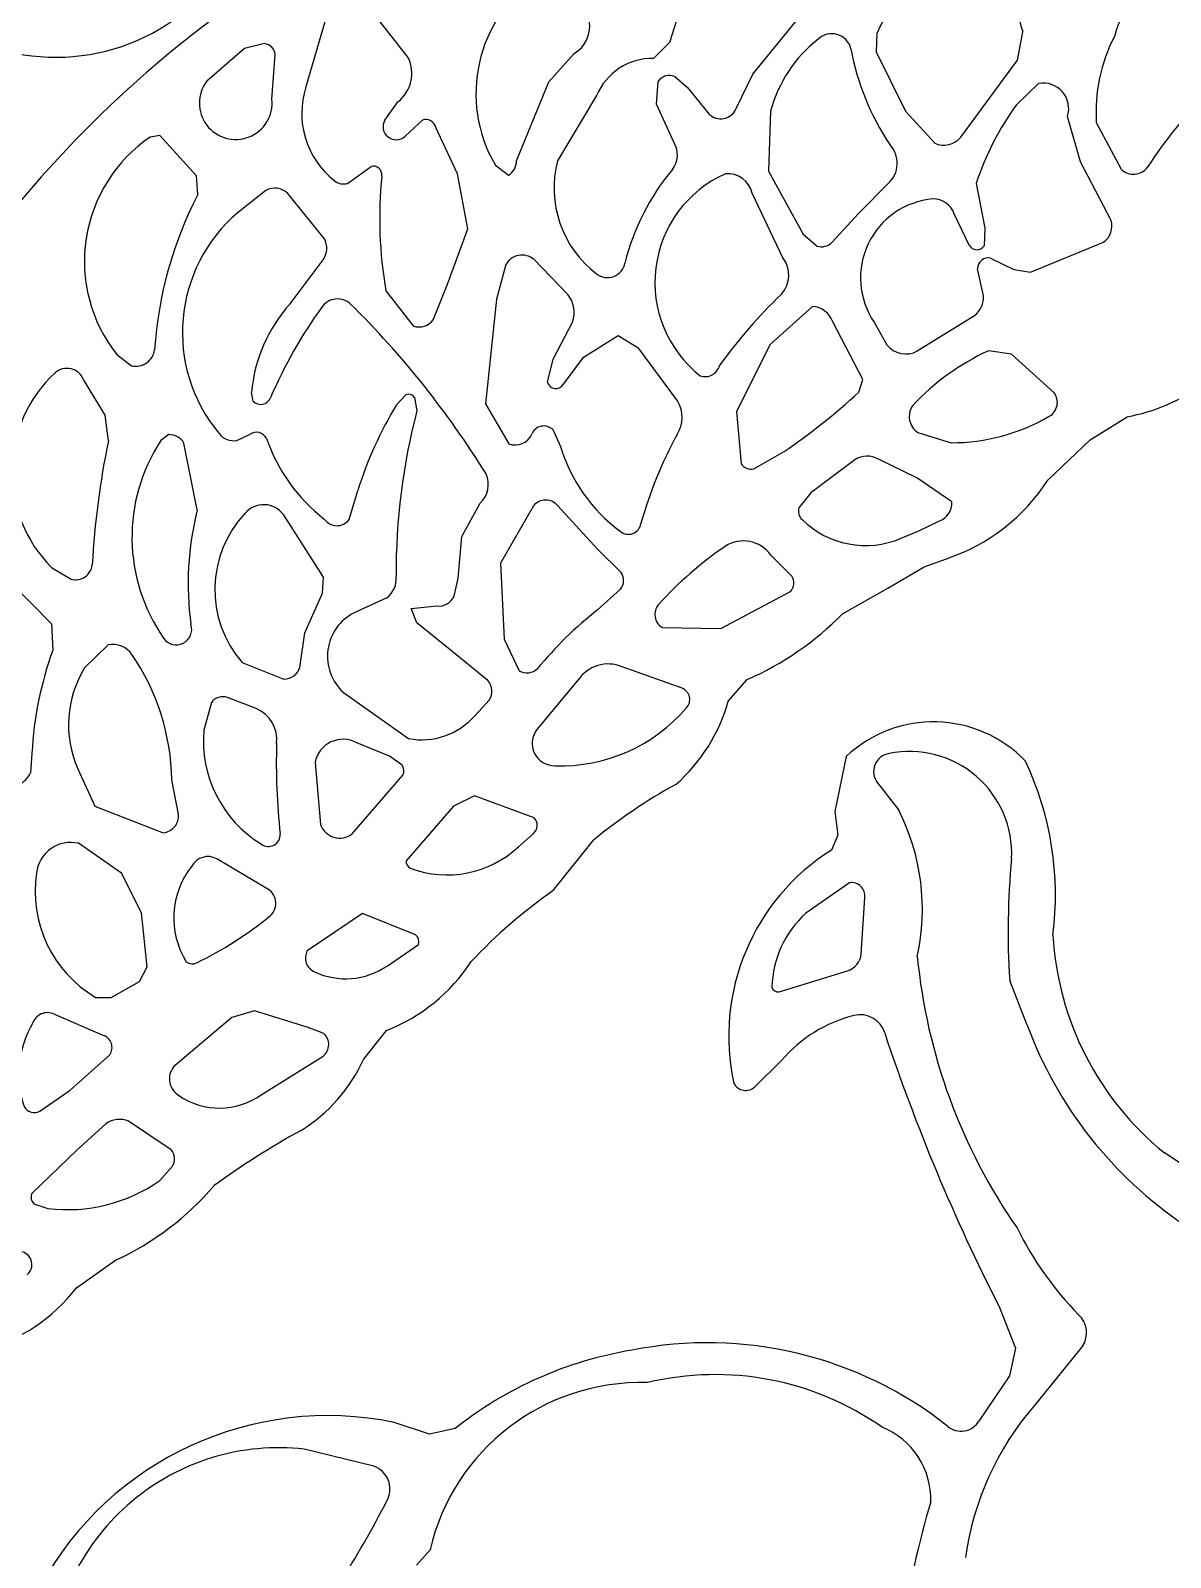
# Model space of a CAD drawing. Header units: millimetres. Extents: x 0.02 to 0.492, y 0.021 to 0.495.
# Drawn here: x 0.2027 to 0.2586, y 0.3808 to 0.4557 of the extents above; entities that cross this region are included whole.
import ezdxf

# ---------------------------------------------------------------- set-up
doc = ezdxf.new("R2010")
doc.units = ezdxf.units.MM
doc.header["$MEASUREMENT"] = 0
doc.layers.add('WHITE', color=7, linetype='Continuous')

msp = doc.modelspace()

# ---------------------------------------------------------------- linework, layer by layer
at = {"layer": 'WHITE'}
for p, q in [((0.2350079363951139, 0.4581249183615206), (0.2340327064566659, 0.455090014929059)), ((0.2172595676838831, 0.4564852983085098), (0.2162141826043927, 0.4529063218668614)), ((0.2212229251798468, 0.4543463542815375), (0.2191553149647955, 0.4570006848109652)), ((0.2381194922951661, 0.4535346964696323), (0.2403613717669614, 0.4562803706879122)), ((0.214190591145649, 0.4550334140847553), (0.213202159119252, 0.4547861274107899)), ((0.2340327064566659, 0.455090014929059), (0.2332477294533629, 0.4543058432195928)), ((0.2441974981965034, 0.4555334927773024), (0.244160515187321, 0.4546214988511446)), ((0.2510949404756775, 0.4542250257496593), (0.2513528018796981, 0.4556062559942088)), ((0.213202159119252, 0.4547861274107899), (0.2113619328904201, 0.4531965667656824)), ((0.2145464322212596, 0.4523026052734066), (0.2147018064863326, 0.4544857138514993)), ((0.2281225709951547, 0.453156103652245), (0.2293589690175232, 0.4545417155982883)), ((0.244160515187321, 0.4546214988511446), (0.2455967514812462, 0.45172654905745)), ((0.2372968710209922, 0.4518497952539242), (0.2381194922951661, 0.4535346964696323)), ((0.2483110196235072, 0.4504508700034856), (0.2510949404756775, 0.4542250257496593)), ((0.2265355453584428, 0.4492864435915936), (0.2281225709951547, 0.453156103652245)), ((0.2333937736003437, 0.4520640765944078), (0.2334742729101725, 0.4531758823042718)), ((0.2343050438884034, 0.4534224452425435), (0.2348941019337813, 0.452898851349587)), ((0.2348941019337813, 0.452898851349587), (0.2359626248746908, 0.4515844046406373)), ((0.2521252807674182, 0.45307076272506), (0.2510438686279831, 0.4520348129554159)), ((0.2200758847421242, 0.4512767348900483), (0.2207261781799152, 0.4521795839907778)), ((0.230463957211941, 0.4524823285653036), (0.228549254311995, 0.4492895128898899)), ((0.2343409227796556, 0.4499861374535863), (0.2333937736003437, 0.4520640765944078)), ((0.2219262499857939, 0.4512819522217594), (0.2210755861895378, 0.4504900732299548)), ((0.2389926929800236, 0.4517213011678572), (0.2388820903379364, 0.448783976079506)), ((0.2455967514812462, 0.45172654905745), (0.2470336494090317, 0.4501563258914392)), ((0.2541826629145468, 0.4492284486072044), (0.2535419793089618, 0.4514652948144336)), ((0.2090547277912889, 0.4505291332388616), (0.2085869492096717, 0.4504524070615083)), ((0.2108541024172898, 0.4485465268847649), (0.2090547277912889, 0.4505291332388616)), ((0.2236489873649427, 0.4486486844900747), (0.2225817264324715, 0.4509251559940443)), ((0.2549555012535572, 0.4511585321843342), (0.2561732273235572, 0.448873857821853)), ((0.2182562204382632, 0.4481815575178457), (0.2194105572037519, 0.4490120694072201)), ((0.2255030485822795, 0.4490668618736723), (0.2261493158603359, 0.4485789787596778)), ((0.2556811856865838, 0.4463668612600515), (0.2541826629145468, 0.4492284486072044)), ((0.2109153131124208, 0.4476317353802313), (0.2108541024172898, 0.4485465268847649)), ((0.2241451469730591, 0.4459595934460091), (0.2236489873649427, 0.4486486844900747)), ((0.2388820903379364, 0.448783976079506), (0.2405828359832913, 0.4456969434833375)), ((0.2142501521265844, 0.4478309394397922), (0.2129043619199505, 0.4467691522829758)), ((0.2171198926013665, 0.4454680898400301), (0.2153218289604422, 0.447676805909156)), ((0.2395979802633739, 0.4445356052082575), (0.2380884903879204, 0.4477058759809286)), ((0.2433100869945685, 0.4467198637742145), (0.2447530949793226, 0.448170061588772)), ((0.2490662870428422, 0.4481731921710551), (0.2494835536342131, 0.4459779475732896)), ((0.2419979567222392, 0.4452817707454272), (0.2433100869945685, 0.4467198637742145)), ((0.2487269843535904, 0.4451573696143559), (0.2479898041281884, 0.4466958533079133)), ((0.2231524213621833, 0.4432384742164436), (0.2241451469730591, 0.4459595934460091)), ((0.2405828359832913, 0.4456969434833375), (0.2412675841644617, 0.445097822826012)), ((0.2494835536342131, 0.4459779475732896), (0.2494577248049566, 0.4451173937985822)), ((0.2517363316711386, 0.4438300918713519), (0.2553070799187864, 0.4452911209680665)), ((0.2497692239925523, 0.4445189973603274), (0.2509180902622297, 0.4439661139164285)), ((0.2154378940071475, 0.4422740360025678), (0.2170590781483093, 0.4444308434058949)), ((0.2260216487711897, 0.4442016463627102), (0.2255534832614388, 0.4424997944780295)), ((0.2290511306197115, 0.4427409539196123), (0.2273831480600526, 0.4444607597056905)), ((0.2494260508477082, 0.4426723303835273), (0.2491363326150791, 0.4439888808875938)), ((0.2509180902622297, 0.4439661139164285), (0.2517363316711386, 0.4438300918713519)), ((0.2224715686475046, 0.4415180816353552), (0.2231524213621833, 0.4432384742164436)), ((0.2201356538361372, 0.4429084741833924), (0.2214720514903067, 0.4411972905596075)), ((0.2255534832614388, 0.4424997944780295), (0.2250204883381721, 0.4373755036576552)), ((0.2410505817702636, 0.4421531498028993), (0.2389745179978207, 0.4402909199671464)), ((0.2461825861088895, 0.4399696545368812), (0.2489835650764194, 0.4417071186338004)), ((0.2283387044376775, 0.4395581779157577), (0.2292765422343303, 0.4413746984155369)), ((0.2435119828196802, 0.43856799048792), (0.2420339503573075, 0.4413977071995342)), ((0.2440647488720007, 0.4413717927039097), (0.2446905245520329, 0.4402749705842719)), ((0.2315248750065911, 0.4407109667540922), (0.2297705639081666, 0.4396204230502708)), ((0.2325302760913667, 0.4400867723462896), (0.2315248750065911, 0.4407109667540922)), ((0.2344282865371111, 0.4375173136975737), (0.2325302760913667, 0.4400867723462896)), ((0.2389745179978207, 0.4402909199671464), (0.2373142370049044, 0.4369984708749718)), ((0.2069431113353635, 0.4397936333772858), (0.2076712299689912, 0.4392421505968501)), ((0.228052897288704, 0.4384416821091249), (0.2283387044376775, 0.4395581779157577)), ((0.2297705639081666, 0.4396204230502708), (0.2288340576619176, 0.4383486226198317)), ((0.2507932755345129, 0.4398122976850883), (0.2496654736455177, 0.4399800780941517)), ((0.2528857292318709, 0.4379169776235132), (0.2507932755345129, 0.4398122976850883)), ((0.2063686032830845, 0.4368287341524691), (0.2053173884155417, 0.4385730427805039)), ((0.2433157706236378, 0.4379411793075418), (0.2435119828196802, 0.43856799048792)), ((0.2136277174055455, 0.4375080886194839), (0.2135543641347894, 0.4379235259839308)), ((0.2206618588584545, 0.4373348157131434), (0.2211078067731338, 0.4378120839152447)), ((0.2215428348410157, 0.4376915270712509), (0.2216561679692256, 0.4370403048929909)), ((0.2250204883381721, 0.4373755036576552), (0.2261691107081172, 0.4354206970466572)), ((0.2065335026941592, 0.4355642553017386), (0.2063686032830845, 0.4368287341524691)), ((0.2373142370049044, 0.4369984708749718), (0.2375410476907646, 0.4344337385322946)), ((0.2546510050412256, 0.4356160736618696), (0.2564727311745836, 0.4367452546662032)), ((0.2095033713628046, 0.4358709895593472), (0.2090967664981615, 0.4355719907854364)), ((0.2128306377742949, 0.4355843694559289), (0.2134843652842683, 0.4358905067335459)), ((0.2283180545479503, 0.4361101046494114), (0.2286942835262574, 0.4352882901941607)), ((0.2462138815934333, 0.4359666619811935), (0.2478343720828485, 0.4354684317624541)), ((0.2525837423732543, 0.4336345494584042), (0.2546510050412256, 0.4356160736618696)), ((0.2108839967431282, 0.4321749094490462), (0.2102382272983484, 0.4354478238397805)), ((0.2381632821267075, 0.4341910342458645), (0.2396530530387607, 0.4350369609779535)), ((0.2431220627305063, 0.4346315827644915), (0.2409665449325173, 0.4330205905597919)), ((0.2461620470247006, 0.4337561842044886), (0.2442736308836156, 0.4346563270001108)), ((0.2478705142530302, 0.4325731564880478), (0.2461620470247006, 0.4337561842044886)), ((0.218327371843071, 0.4316999162169616), (0.2187526771552629, 0.4331223689800492)), ((0.2409665449325173, 0.4330205905597919), (0.2403748446765833, 0.4322762536743153)), ((0.2170821223933286, 0.4288868154123638), (0.2151115157977482, 0.4319481772284759)), ((0.2238650701486984, 0.4308791963367664), (0.2247625324072199, 0.4325111308658177)), ((0.2273682868040063, 0.4323789379535204), (0.2257454721637975, 0.4295640183025782)), ((0.2305122277660487, 0.430245450638476), (0.2285641697335482, 0.4323782051530966)), ((0.245385102628509, 0.4307889778902723), (0.2462273926900811, 0.4311410752308479)), ((0.2462273926900811, 0.4311410752308479), (0.2472327063758124, 0.431632471595383)), ((0.2236827461827043, 0.4288301092299249), (0.2238650701486984, 0.4308791963367664)), ((0.2257454721637975, 0.4295640183025782), (0.2259263625355554, 0.4258425773621084)), ((0.231650211610012, 0.4291310325691775), (0.2305122277660487, 0.430245450638476)), ((0.2400245605357549, 0.4289288643272043), (0.2389995584990648, 0.4299589656623981)), ((0.2465216467045868, 0.4293839837207247), (0.247616379539426, 0.4297862282547235)), ((0.2037480716650967, 0.429356414398158), (0.2047111455167825, 0.4287800335273723)), ((0.2170346699452985, 0.4281002035225631), (0.2170821223933286, 0.4288868154123638)), ((0.2234777034213526, 0.4279506128861688), (0.2236827461827043, 0.4288301092299249)), ((0.2447361298580827, 0.4283383310102848), (0.2465216467045868, 0.4293839837207247)), ((0.2017321509092619, 0.4286392809940198), (0.2037382157303017, 0.4265865413051261)), ((0.2161562854687892, 0.4261524710688037), (0.2170346699452985, 0.4281002035225631)), ((0.2305122537243784, 0.4272801706949856), (0.2316317723250924, 0.428289860299515)), ((0.2365492314036699, 0.4263662585731938), (0.2399685447410101, 0.4281825413775819)), ((0.2425092664436009, 0.4270827465237498), (0.2447361298580827, 0.4283383310102848)), ((0.2201851701350954, 0.4278657342813266), (0.2185859095664688, 0.4271395087969485)), ((0.221376421720031, 0.4273506124496395), (0.2226333929934588, 0.4274736541411821)), ((0.2216490681927225, 0.4266454740583085), (0.221376421720031, 0.4273506124496395)), ((0.2037382157303017, 0.4265865413051261), (0.2038104637833275, 0.4253006303456734)), ((0.2237095030785564, 0.424982031519103), (0.2216490681927225, 0.4266454740583085)), ((0.2159190777730103, 0.4244585957163607), (0.2161562854687892, 0.4261524710688037)), ((0.2259263625355554, 0.4258425773621084), (0.2266636113696707, 0.4242971143791229)), ((0.2336771417631158, 0.4264117791131216), (0.2365492314036699, 0.4263662585731938)), ((0.2065272205784497, 0.4255701866651559), (0.2053703297979803, 0.4244335901062598)), ((0.2130871892492087, 0.4246947151245238), (0.2151390107161681, 0.4238851940982463)), ((0.2251270017751201, 0.4238160463123428), (0.2237095030785564, 0.424982031519103)), ((0.2346643356995698, 0.4234334476398274), (0.231721121727592, 0.4244883055373126)), ((0.2295508786291712, 0.4238265615044505), (0.2275387285138601, 0.4214157706257282)), ((0.2369120642724966, 0.422801194599326), (0.2378427285480617, 0.423865163391651)), ((0.2137851002102239, 0.4224509837930492), (0.2123730614274179, 0.4229881883873078)), ((0.2180561560342767, 0.423225722689943), (0.2212385458668084, 0.4209692614454503)), ((0.2245087123448857, 0.4221089878786443), (0.2251993544789327, 0.4228567378823687)), ((0.211579915522348, 0.4227404815749196), (0.2112110881625161, 0.4213849818077761)), ((0.2203190939797115, 0.4201028289057172), (0.2187083244955429, 0.4207614152388169)), ((0.2027866442267056, 0.4202577253464942), (0.2027181755919433, 0.4192867601348063)), ((0.2209276874874672, 0.4196675842639667), (0.2203190939797115, 0.4201028289057172)), ((0.2426941257232298, 0.420084733271809), (0.2421434726230122, 0.4173929103029096)), ((0.2050313424081278, 0.4194929693370967), (0.2058668735676164, 0.4176647374061582)), ((0.216667592091554, 0.4198059416854837), (0.2169307820926918, 0.4167589154218362)), ((0.2184752093735875, 0.4162958246474067), (0.2209734855378628, 0.4191815275827218)), ((0.2099698839052053, 0.4172677989603316), (0.2096408940790093, 0.4189475569046224)), ((0.2442327727053492, 0.41879670122898), (0.2452776468899443, 0.4174542509391096)), ((0.2058668735676164, 0.4176647374061582), (0.2092140372458559, 0.4163487553871425)), ((0.2234433243876102, 0.4176580611543018), (0.2211305190867982, 0.4149858430072201)), ((0.2244752384101615, 0.4181664403927272), (0.2234433243876102, 0.4176580611543018)), ((0.2273963970648436, 0.4170873851540923), (0.2244752384101615, 0.4181664403927272)), ((0.2421434726230122, 0.4173929103029096), (0.2422922219938211, 0.4162338768156091)), ((0.2266394562997484, 0.4156692285700594), (0.2273647067217509, 0.4163162451815777)), ((0.2422922219938211, 0.4162338768156091), (0.2419758008329272, 0.4155039004370989)), ((0.2071793818098911, 0.4143692612472457), (0.2050612280590314, 0.4158372226211071)), ((0.2283381869611483, 0.413526239142897), (0.2303137747656587, 0.4159967960837926)), ((0.2142625231971763, 0.4136450864740587), (0.2118414824373827, 0.4150820625231044)), ((0.2081511636227957, 0.4124246435192313), (0.2071793818098911, 0.4143692612472457)), ((0.2428606714489072, 0.413907431107306), (0.2407136614422112, 0.4124123637506641)), ((0.2434368924246019, 0.4104103829864863), (0.2436045732120967, 0.4131700629378229)), ((0.2084420312036857, 0.4097847986278812), (0.2081511636227957, 0.4124246435192313)), ((0.2189821722214163, 0.4123931834396665), (0.2162837508767315, 0.4105679971876089)), ((0.221590989808148, 0.4113560425291067), (0.2189821722214163, 0.4123931834396665)), ((0.2201913156129943, 0.4098240899274082), (0.2217277802801194, 0.4108833577573818)), ((0.2080613648478026, 0.4090650110720714), (0.2084420312036857, 0.4097847986278812)), ((0.2394179255508963, 0.4085629020768264), (0.2427598678834329, 0.4095890393201596)), ((0.2066635910048455, 0.4082787602953181), (0.2080613648478026, 0.4090650110720714)), ((0.2515658486509175, 0.406932810484726), (0.2507116045394663, 0.4091137442983599)), ((0.2059073236810814, 0.4082864215543141), (0.2066635910048455, 0.4082787602953181)), ((0.2062850229942252, 0.4064267616303573), (0.2039420599546353, 0.4074255079478063)), ((0.2125874183337011, 0.4073006234041293), (0.2097296871708515, 0.4048805382757081)), ((0.2136877748696933, 0.4076356226484555), (0.2125874183337011, 0.4073006234041293)), ((0.2163255292956561, 0.4068110496751452), (0.2136877748696933, 0.4076356226484555)), ((0.2170929307869054, 0.4065159255937847), (0.2163255292956561, 0.4068110496751452)), ((0.2190300351236594, 0.4052492737878957), (0.220158657931026, 0.4066589066556131)), ((0.2046638623648694, 0.4037417694019551), (0.2066032048619587, 0.4054747828256047)), ((0.2140265016312683, 0.4035134901712445), (0.2170611075088079, 0.4054112957946102)), ((0.2382095054238119, 0.4038933334587978), (0.2395210907678712, 0.4051900447282076)), ((0.2031688154303064, 0.4027032458621033), (0.2046638623648694, 0.4037417694019551)), ((0.2064098520998846, 0.4020895957168334), (0.2049949619475691, 0.4007921400919677)), ((0.2096084017792864, 0.4008221483321837), (0.2075261439123735, 0.4022143067265936)), ((0.2049949619475691, 0.4007921400919677), (0.2027709303387775, 0.3986532950685233)), ((0.2599421197578614, 0.3995805610223355), (0.2582925148905316, 0.4006626011381667)), ((0.2090600831860267, 0.3993181356994877), (0.2096742749204109, 0.4000102479733429)), ((0.2028817001436976, 0.3981735484284971), (0.203572915986078, 0.3979406438915031)), ((0.2049666399309295, 0.3940500918886282), (0.2068895987163968, 0.3954036902361139)), ((0.2501886952621372, 0.3931394195875276), (0.2509974368672449, 0.3910890944739877)), ((0.2509974368672449, 0.3910890944739877), (0.2507039567752508, 0.3897364786986829)), ((0.2542865245554226, 0.3911886540635596), (0.2519097513560466, 0.3882723752461918)), ((0.2507039567752508, 0.3897364786986829), (0.249199766899433, 0.3875191510072499)), ((0.2222680322712475, 0.3868752077218922), (0.2205376519808586, 0.3874580796702156)), ((0.2235310250776289, 0.3871539050145815), (0.2222680322712475, 0.3868752077218922)), ((0.2195492354650985, 0.3853064066765174), (0.2161294019931099, 0.3861521541988016)), ((0.2223012077563718, 0.3812191801032387), (0.2216323752468732, 0.3804675370707285))]:
    msp.add_line(p, q, dxfattribs=at)
for centre, radius, start, end in [((0.2541644825495776, 0.4509748939897829), 0.01096, 119.731660905942, 155.4220689059421), ((0.2624031532018684, 0.4591641509696976), 0.011609, 177.6170639059419, 197.8470639059419), ((0.2609258056473397, 0.4539460064680444), 0.005285465996126, 112.8347902258425, 164.2327453443683), ((0.2314828551717978, 0.4525778739285555), 0.0069343559540581, 124.2832651662581, 210.4191019059418), ((0.2039661523741152, 0.4643581572470372), 0.009996755241678, 239.4134549059419, 314.9783624593318), ((0.2452904922224081, 0.4112631202264954), 0.056161475464375, 126.1487883442138, 145.8386956253618), ((0.2285971062297989, 0.4558673875383553), 0.001529, 299.8859539059414, 8.047163905940208), ((0.214100765911209, 0.4544371419763537), 0.000603, 4.62020190594427, 81.43311190594173), ((0.2454456719367828, 0.4499883268464642), 0.006681626853917, 128.1893891349077, 164.9676649059421), ((0.2419901858106197, 0.4545510236105326), 0.0009648131013518, 13.48562760192163, 134.4391754386808), ((0.2631656187320756, 0.4516450478124717), 0.0082245198320325, 152.9739925888609, 183.3912709059422), ((0.2196419254780879, 0.4535684828634753), 0.001762, 307.9776039059422, 26.19775690594251), ((0.2332045481142325, 0.4513351570409548), 0.002971, 89.1672179059424, 157.2865229059428), ((0.2553386995033743, 0.4570706756323233), 0.012620659353526, 190.4756395845481, 213.6108349828598), ((0.2127748059214434, 0.4521106046124713), 0.001782, 142.4534079059422, 6.185310905941763), ((0.2202245189418469, 0.4516148162313118), 0.0042131679703238, 162.1491459059417, 231.4391539435574), ((0.2340449941221275, 0.4527757744460328), 0.000697, 68.0931529059416, 144.9673709059398), ((0.2523600543979138, 0.451850135696675), 0.001243, 341.9644819059421, 100.8872319059416), ((0.276682951125392, 0.4365131782667427), 0.0229015830804794, 134.5157200567681, 147.0542169587837), ((0.2621835842409623, 0.443892851271525), 0.013798, 143.8371199059421, 161.9278369059418), ((0.2206381172110626, 0.4509626797183485), 0.000644, 150.8128869059394, 312.7889399059409), ((0.2220891847474133, 0.4508007908523041), 0.000508, 14.17079890594092, 108.707544905939), ((0.2365435875198142, 0.4521502698233189), 0.000811, 224.2457709059412, 338.2536139059404), ((0.2127316207147134, 0.4443570531656877), 0.007371, 124.2146149059418, 218.2507749059418), ((0.2333113851757357, 0.4495619061039868), 0.0011135169131486, 320.9091047417535, 22.3946039059437), ((0.2438684533393762, 0.4491633720030361), 0.0013301339820532, 311.6882399059433, 43.8302347340728), ((0.2474894612869606, 0.4510966771725777), 0.001045, 244.139366905941, 321.8299669059411), ((0.2195206397856892, 0.4486099435194233), 0.0004169213408814, 351.8782326045461, 105.3097279059446), ((0.2257126047694018, 0.4492765548652428), 0.000823, 302.0482449059405, 0.6884519059421824), ((0.233670238041792, 0.4479553857944052), 0.0052919154819169, 165.3977919059423, 232.6578506098591), ((0.2180491812963143, 0.4488290508562534), 0.0006797888124862, 228.4460187885887, 287.7319299059404), ((0.2408018236657234, 0.4464742231675184), 0.0209715316856708, 174.3166616429113, 189.7894509059419), ((0.2430405474299661, 0.4414844893324954), 0.0115317591636871, 140.2407624293766, 165.9931648765605), ((0.2391502282998114, 0.4433271264339461), 0.0058293442687577, 114.0195800555476, 231.7707430134529), ((0.2368747500371327, 0.4474050068662764), 0.0012504750550419, 13.9221829059415, 94.46499009772215), ((0.2567771930639957, 0.44949031394263), 0.000863013768411, 225.58637190594, 322.7631022750894), ((0.2282314717274583, 0.4387138480509707), 0.019477629824969, 152.7513609059419, 176.1408049193201), ((0.2146886720506042, 0.4470772257831309), 0.000872, 43.43978690594128, 120.1913739059421), ((0.2178894111377887, 0.4408684197069562), 0.0077245945290331, 130.1917489059418, 219.8599163613197), ((0.2472896252721266, 0.4435468797334436), 0.0038898369351601, 95.07181315732888, 213.998539905942), ((0.2469405888510875, 0.4463001422790653), 0.0011213562841729, 20.66394290594231, 89.73644121823537), ((0.2547571313108614, 0.4460852950853993), 0.000966, 304.7017739059429, 16.94636490594381), ((0.2162388257078675, 0.4449993413689074), 0.000998, 325.2750669059441, 28.01403590594135), ((0.2414648316771319, 0.4458566043615974), 0.000784, 255.4283079059407, 312.844145905941), ((0.226810641716769, 0.4437624435259409), 0.000903, 50.65378790594281, 150.8969509059414), ((0.2384850985244415, 0.4436898373045385), 0.0013977943739373, 318.0819632809844, 37.23410890594258), ((0.2491041627755216, 0.4453532303761985), 0.000425, 207.4418959059425, 326.2955119059471), ((0.2496589922634101, 0.4440077459878203), 0.000523, 77.83262990594177, 182.0671609059379), ((0.23099596825105, 0.4444339987943063), 0.0008702309743036, 232.008537583872, 349.5132162056371), ((0.2209330622095291, 0.4373119454726063), 0.007404, 137.9182299059421, 175.2618919059418), ((0.217767001583133, 0.4415604798242111), 0.0009550068736499, 47.77038975279798, 144.0795959185699), ((0.1865856557696416, 0.4101048841888106), 0.0452455337307841, 31.79297684853216, 45.30402551098747), ((0.2279575809415277, 0.4418588121501988), 0.001405, 339.8447599059423, 38.89233290594228), ((0.2570989379335468, 0.4244575880027427), 0.0253706288710257, 133.8426666982172, 144.3334837534365), ((0.2483477765488293, 0.4425826167481244), 0.001082, 305.9872299059405, 4.756118905940449), ((0.2365314936310019, 0.4281273307568991), 0.0240321597804749, 144.3890273840057, 156.61932586577), ((0.2217725683827602, 0.4419784810596459), 0.000837, 248.9587189059412, 326.6289359059402), ((0.2409689310173464, 0.4410291114785758), 0.001127, 19.09037790594179, 85.8453009059403), ((0.2078841693064222, 0.4401380189755837), 0.0009208275155752, 256.6294539059431, 352.9364650316055), ((0.2456141020782323, 0.4409899730689524), 0.001168, 217.7458249059415, 299.1249469059424), ((0.2548866002402349, 0.4288476062343824), 0.0122960193813534, 115.1265659059418, 136.5857091031821), ((0.2084275331813288, 0.4340437853267595), 0.006623353101277, 132.8678301865789, 225.0483809059422), ((0.2045013863625789, 0.4382286318584268), 0.0008857077586233, 22.88320490594525, 130.8892124421878), ((0.2357772539604258, 0.439446150212464), 0.0007364700440181, 251.4512246701029, 344.5819576141753), ((0.2212542333089845, 0.4374952870251104), 0.000349, 34.21448090594997, 114.8068289059451), ((0.228462203020207, 0.4385523384155822), 0.000424, 195.1283299059403, 331.2844339059374), ((0.2207058954877386, 0.4626943441827462), 0.033525, 304.4137519059419, 312.4089979059419), ((0.2522673338632593, 0.437443088831805), 0.0007790914059512, 299.3535731796824, 37.46367090593888), ((0.2549738539210616, 0.4452355795256156), 0.0086216152337878, 280.0118059059421, 306.6247879971287), ((0.2139992760229566, 0.4378616591587327), 0.0005129014841049, 223.5789709059438, 337.3587202781043), ((0.2372548548061981, 0.4272756059291611), 0.019404, 148.7744039059419, 162.463252905942), ((0.2518479935774118, 0.42912021791229), 0.0312133643066075, 165.301047905942, 180.3512156945764), ((0.2331103927298817, 0.4367101737207603), 0.0015454187229692, 327.0135799934531, 31.48525690594107), ((0.246734478713982, 0.4367590011375562), 0.0009480626037499, 145.3321980228889, 236.6935559059424), ((0.2278739599813882, 0.4356577042494997), 0.0006339448760659, 45.5308179059388, 158.9777773612539), ((0.2478479402492299, 0.4450126694481341), 0.0095442473299833, 269.918547905942, 300.2024700354436), ((0.2474138709159512, 0.4271476255334319), 0.0417378025608206, 168.3662539059419, 176.7880085398798), ((0.2163596954478241, 0.4308375449206508), 0.0086697816912787, 146.9010959059417, 214.8111632046599), ((0.2094934112713396, 0.4350040467719742), 0.000867, 30.78737590594104, 89.34177190594312), ((0.2126615275127265, 0.4364466649736882), 0.0008787217082304, 217.0170358175171, 281.0958159059426), ((0.2137907091328312, 0.4354352904126584), 0.0005486970497048, 26.18126985830657, 123.939103905944), ((0.2223805894614179, 0.4384946297668045), 0.0085735660540252, 199.1836360138535, 232.1218987564902), ((0.2264874502731748, 0.4362238350855251), 0.0008639275364043, 248.3781269059417, 336.9169470296729), ((0.2527480633516151, 0.4258802906645043), 0.020884827735903, 151.4278124732347, 164.3506401859016), ((0.2363448325284931, 0.4375717924329039), 0.0079840642851843, 196.6190809059418, 233.7436000727204), ((0.2437166562208661, 0.4337685864833746), 0.001048, 57.89554990594377, 124.5663489059447), ((0.2380337428420722, 0.4347779078044239), 0.000601, 214.9359959059426, 282.4471849059423), ((0.2238692251778554, 0.4334288849267819), 0.001280730386323, 314.2266329059411, 23.64602430379948), ((0.2446008916594326, 0.4388086448847408), 0.009513, 288.4807489059418, 327.0506559059421), ((0.2279659232660788, 0.4318808268622953), 0.000778, 39.73991890594362, 140.1898629059408), ((0.2469559252822783, 0.4325067033874508), 0.000917, 287.5677459059413, 4.155749905943283), ((0.2255661839754364, 0.4285573204317683), 0.0151212953222429, 166.1584269059419, 187.6024191766302), ((0.2172056125863289, 0.4282722438833134), 0.0054552839342882, 136.6354373361547, 220.9796919059422), ((0.2141477189079528, 0.4312369764136525), 0.001197794241005, 36.42419690594092, 139.3004431823018), ((0.2409138286682947, 0.4321202982260524), 0.0005610934371065, 163.8621579059474, 227.5026575844315), ((0.2177317923080202, 0.4321472669402648), 0.0007448742526166, 214.3147211514191, 323.0891149059399), ((0.2320279681151534, 0.4315965468552691), 0.0006150267456769, 228.8250838014402, 352.2831021081667), ((0.2436424132753318, 0.4348551737832178), 0.0044239027138358, 225.374932099188, 293.1989949059418), ((0.2468901574081207, 0.4155038078810818), 0.0180047231032748, 124.1762662860245, 138.0615244130274), ((0.2376581108125735, 0.4290192058044428), 0.0016378737699276, 35.01341290594218, 122.5792866171827), ((0.2049222562655007, 0.4295769305100589), 0.0008243861651189, 255.1622709059404, 353.6823145120463), ((0.219468691177925, 0.4287958596302278), 0.0011740848609605, 307.6071919059428, 6.505669374478825), ((0.2311145272337687, 0.4287219870349777), 0.000674, 320.1233009059417, 37.36514690594194), ((0.2395365417728892, 0.4285902292919658), 0.000594, 316.6586589059372, 34.75668690593846), ((0.2227382503829046, 0.4282738128303673), 0.000807, 262.534174905941, 336.390835905939), ((0.2340659426971375, 0.4270509739627907), 0.0007481552125994, 139.4916702395988, 238.6892439059401), ((0.2098614940526108, 0.4263187272618262), 0.0007548381114359, 214.775507755527, 18.38467869293461), ((0.2196674376876855, 0.42500037207317), 0.002397, 116.8207469059419, 227.7623209059414), ((0.2420460078732481, 0.4125606459596777), 0.01870005062025, 128.0811269059418, 140.7249319804863), ((0.231995662193273, 0.4373380912116424), 0.014687, 293.460183905942, 315.7124299059419), ((0.2202652820270188, 0.4193345624976611), 0.017503, 160.0707379059421, 176.976638905942), ((0.2067265934391459, 0.4243979198511384), 0.0011891000886506, 35.91410343314767, 99.65220190594127), ((0.1984216539844498, 0.4187702907744424), 0.0112206404264765, 0.9052089059417405, 34.31235348694476), ((0.2099006805065255, 0.4216408125537892), 0.005322, 148.3478509059421, 203.8020609059418), ((0.2151495808429501, 0.424688124526378), 0.000803, 269.2457769059436, 343.3909869059455), ((0.2270494748549835, 0.4249492114360637), 0.0007577078599095, 239.3860479059418, 313.3914371564455), ((0.2310334036102297, 0.4228541168116595), 0.001773, 67.1771079059414, 146.7376029059425), ((0.2245623366173551, 0.4232910755897246), 0.000771, 325.7126719059419, 42.91368990594671), ((0.2121503262859046, 0.4223077142461863), 0.000716, 71.87551490594305, 142.8126209059421), ((0.2344342511199746, 0.4228838301154153), 0.0005958341521836, 317.6833235513134, 67.28451190594087), ((0.2130967914575979, 0.4209041894879847), 0.0016930273362003, 353.9905802351569, 66.0113909059407), ((0.2218851099690218, 0.4243754387546532), 0.003467, 259.2519299059419, 319.177255905942), ((0.228689265468385, 0.4277696903941303), 0.0081371690296623, 268.1404538286022, 319.4784782773312), ((0.2287495089987848, 0.4250862674108842), 0.0084763710602193, 311.2802305701073, 344.3606349059419), ((0.2171603141699472, 0.4208778587903941), 0.0059708009380864, 175.1277799059421, 238.4199003141782), ((0.2284073978596093, 0.4207382852675731), 0.0011016228223666, 142.0489159059427, 270.9268904483577), ((0.2469760267214462, 0.4155598893360793), 0.0062296780656176, 43.67395813673014, 133.419838905942), ((0.2460431098535982, 0.4197248528139021), 0.0312786511220345, 178.164071341031, 186.2992811360594), ((0.2180353157522562, 0.419541780772487), 0.001393, 61.10956590594346, 169.0685429059425), ((0.2449354223144664, 0.419351354230957), 0.0008951851349273, 98.4661684315257, 218.2866279059429), ((0.2458031953333411, 0.4153284123723026), 0.0050091168080255, 357.25937741867, 101.5106192159496), ((0.2375565517011616, 0.4132924425874205), 0.0153970839529312, 352.7049182296362, 25.25600511784684), ((0.2018026341631783, 0.4196712505666964), 0.000993, 235.3083619059418, 337.2195609059416), ((0.2205333428770342, 0.4193852416915084), 0.000485, 335.163575905944, 35.60187890593993), ((0.2468417564535543, 0.3958597006180184), 0.026051425920151, 118.673723768711, 129.378220905942), ((0.2091328879233553, 0.4171858311229381), 0.000841, 275.5371689059405, 5.593196905937636), ((0.2270443409269106, 0.4167156319083181), 0.000512, 308.7346449059414, 46.55881190594472), ((0.2356570859545494, 0.4126012714478017), 0.0107752773817986, 347.6411092450552, 26.7681269059418), ((0.2143742082435711, 0.4162606341024755), 0.0005799988728001, 234.0209608440833, 3.189229215014382), ((0.217872930792314, 0.4170941106303346), 0.001, 199.5844089059437, 307.0332639059413), ((0.2046880139459381, 0.4141883147068461), 0.0016906170719369, 77.24655090594045, 172.887199890449), ((0.2231375034583132, 0.4194327419280293), 0.0051407885094851, 249.4353231284226, 312.9382129059417), ((0.2477029526484593, 0.4063884022079678), 0.0107653414197342, 122.1406249059421, 192.4770952658633), ((0.2138183948206554, 0.4121830144945907), 0.0040821804870331, 141.5353212064477, 211.863660184489), ((0.2114160240716992, 0.4142777463887296), 0.0009099116797502, 62.12254390594207, 150.7562728262099), ((0.2214979155462172, 0.4149492421909726), 0.0003692150838516, 174.3108439059462, 243.2490545254065), ((0.2868103237933672, 0.411528270438069), 0.0361793790473427, 174.3520312184263, 183.8266289059418), ((0.2089829905795778, 0.41348661504232), 0.0060416669209089, 171.3271521703553, 239.397705905942), ((0.2429498667184963, 0.4132534859996075), 0.00066, 352.7384709059381, 97.76696690593977), ((0.213913622954591, 0.4128951451374126), 0.0008271296075505, 313.3279901093208, 65.05042190594378), ((0.2435003317699895, 0.391942340990142), 0.0263771737430827, 125.0870749059419, 136.6752664424318), ((0.2441586116527447, 0.4086457330590147), 0.0051044283441273, 132.4459519059416, 178.4225125646039), ((0.2025494655060368, 0.4269842658285805), 0.0189257901268776, 296.0924175530454, 309.083126672559), ((0.2212963073582182, 0.4110146289182132), 0.000451, 343.0781609059367, 49.20171890594044), ((0.2676637946692244, 0.4121945117870076), 0.0148595372708368, 183.3069824427594, 230.901345905942), ((0.2169294023518163, 0.4102148606925143), 0.0007359152202848, 151.3237219059457, 246.8474140374428), ((0.2424679982221828, 0.4105193280392365), 0.000975, 287.4187769059433, 353.5844569059427), ((0.2739942832067073, 0.4129661222316974), 0.027939603380074, 185.486072833215, 214.8870382846646), ((0.2106432525997406, 0.4104030083197097), 0.0004751856980787, 232.1028439133925, 298.9704221949904), ((0.2181655710864267, 0.4127881785701486), 0.0035901897399638, 244.8548707301127, 304.3498389059413), ((0.2169299912228696, 0.4148647460275113), 0.0088181680926229, 291.477635905942, 326.8336508720165), ((0.2393545010026653, 0.4088648833589398), 0.0003085698754986, 194.7631831798276, 281.8613199059425), ((0.2035445490124117, 0.406785879000381), 0.0007530870730347, 58.14024090594326, 157.710388684178), ((0.2447442353165001, 0.4007420767202972), 0.0068604415583303, 104.0335271101581, 139.5826779059417), ((0.2433891600906605, 0.4061927250773091), 0.0012439018034717, 16.31837674000811, 104.3602908114666), ((0.2071953085849926, 0.4045155577381579), 0.0050432460490997, 149.5485415763423, 198.3081159385014), ((0.2060829334942045, 0.4058300541358665), 0.00063, 325.6724839059427, 71.29007990594492), ((0.2166124763979999, 0.4059769937055266), 0.000722, 308.4164479059435, 48.28319690594421), ((0.3363877603215112, 0.4370660063197653), 0.0967461825554631, 198.3912230950386, 207.0031499059419), ((0.2706225176705678, 0.4139973941154505), 0.020324, 200.3404739059419, 236.097979905942), ((0.2104723433601074, 0.4042931309187078), 0.0009468820509959, 141.6576019059418, 239.1189518918561), ((0.2118514974608644, 0.4084624017950001), 0.0078648327742048, 301.6929633922203, 335.8866139059417), ((0.2119827351031635, 0.4063968070893803), 0.0035341898748948, 235.6061830293355, 305.3299599059424), ((0.2377701484998849, 0.4043956771371662), 0.0006673707199145, 209.9439206423, 311.1734039059414), ((0.2029049475437492, 0.403207441771785), 0.0005690692197755, 209.0245508903981, 297.6250399059422), ((0.2070768671552749, 0.401177460356329), 0.00113, 66.57239290594228, 126.1767959059437), ((0.2348122474791833, 0.3673739284610777), 0.0392127837203691, 118.696543584781, 126.0836726308508), ((0.2090604601645797, 0.4003690688834414), 0.000711, 329.6905009059437, 39.58650890594394), ((0.2045259910804678, 0.4057617875971547), 0.007879, 263.0522609059419, 305.1322329059419), ((0.2009625415531865, 0.4082346764349277), 0.0141337968518764, 294.7937779059419, 319.5454801175376), ((0.2031991525137324, 0.3984995070037168), 0.000455, 160.2451889059405, 225.7574339059429), ((0.266134912853754, 0.404445857125939), 0.0168055099995524, 206.3534143911045, 224.1716133290183), ((0.2021359459446821, 0.395186953938817), 0.000650931563115, 309.9583813085021, 73.88366290593967), ((0.1981273321887631, 0.3993279089333359), 0.0086389515075305, 285.3645611802862, 322.3430339059422), ((0.2532680811301314, 0.3918405106754194), 0.0012091914872939, 327.3786489059405, 47.75256653739608), ((0.2352365609703196, 0.3724403114979257), 0.0188018457792964, 99.34634449377387, 128.5043289059418), ((0.2359052237996807, 0.3724196391368156), 0.0189422133431705, 51.59272450377846, 101.332286462539), ((0.232629806854087, 0.3788029799721016), 0.0106074493821574, 88.33152260536835, 166.833397905942), ((0.2362706112587381, 0.3755292314853114), 0.0142711156590335, 54.98499548507986, 103.5017706728591), ((0.217295813306387, 0.3717312562623026), 0.0160574746611969, 78.3525149059419, 151.2618860230045), ((0.2627843241456561, 0.3788717983689525), 0.0143745323047883, 139.1580669059418, 172.1367672707987), ((0.2430452382091743, 0.3836879506721868), 0.0038020701946181, 358.2093973556721, 68.16683331171203), ((0.2483260318514235, 0.3880489776309882), 0.0010218263968708, 230.2781673005022, 328.767679905943), ((0.2149063680876747, 0.3749990116790382), 0.01122, 83.74204990594188, 176.3676329059419), ((0.2191546773624306, 0.3841932994344597), 0.0011809673275337, 334.0069343693373, 70.48233990594274), ((0.1711421487942322, 0.4089813555665126), 0.0552144551821024, 327.7178192975125, 332.7215497009515), ((0.2855947047599625, 0.3718575605977432), 0.0404804382621641, 163.1830650670356, 172.184293905942)]:
    msp.add_arc(centre, radius, start, end, dxfattribs=at)

doc.saveas('drawing.dxf')
